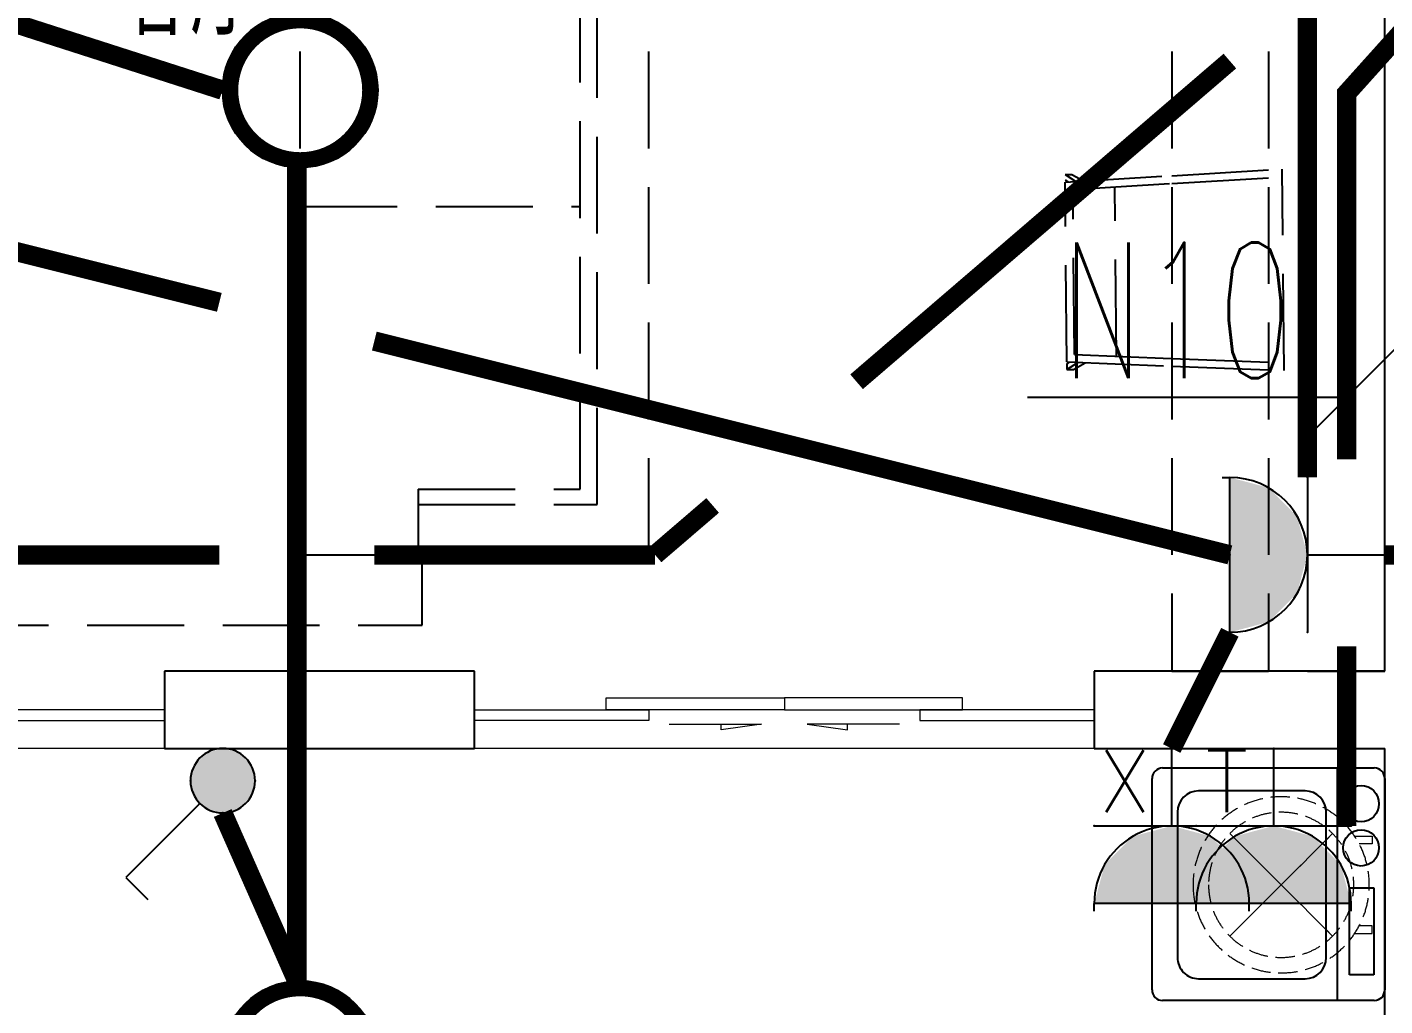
# Model space of a CAD drawing. Extents: x 3753737 to 4713801, y -857380 to 24339.
# Drawn here: x 4643144 to 4646649, y -736711 to -734183 of the extents above; entities that cross this region are included whole.
import ezdxf
from ezdxf.enums import TextEntityAlignment as Align

# ---------------------------------------------------------------- set-up
doc = ezdxf.new("R2010")
doc.units = 0
doc.header["$LTSCALE"] = 1000
doc.header["$MEASUREMENT"] = 0
doc.linetypes.add('$1$DASH', pattern=[0.35, 0.25, -0.1])
doc.linetypes.add('A户型$0$DASH', pattern=[0.35, 0.25, -0.1])
doc.layers.get('0').update_dxf_attribs({"linetype": 'CONTINUOUS'})
for name, color, linetype in [('!!电气', 1, 'CONTINUOUS'), ('5fur', 175, 'CONTINUOUS'), ('DIM-照明', 7, 'CONTINUOUS'), ('EQUIP-插座', 3, 'CONTINUOUS'), ('EQUIP-照明', 3, 'CONTINUOUS'), ('LVTRY', 252, 'CONTINUOUS'), ('TEL_TEXT', 7, 'CONTINUOUS'), ('WALL', 252, 'CONTINUOUS'), ('WIRE-照明', 2, 'CONTINUOUS')]:
    doc.layers.add(name, color=color, linetype=linetype)
for name, color, linetype, lineweight in [('PUB_TEXT', 7, 'CONTINUOUS', 20), ('WINDOW', 146, 'CONTINUOUS', 20), ('平面-空调预留孔', 252, 'CONTINUOUS', 15), ('粉刷', 251, 'CONTINUOUS', 9)]:
    doc.layers.add(name, color=color, linetype=linetype, lineweight=lineweight)
doc.styles.add('_TEL_DIM', font='SIMPLEX', dxfattribs={"width": 0.8, "height": 3.5, "bigfont": 'HZTXT'})
doc.styles.get("Standard").update_dxf_attribs({"font": 'gbenor.shx', "bigfont": 'gbcbig.shx'})

# ---------------------------------------------------------------- blocks, each defined once
blk = doc.blocks.new('RECTANG')
for p, q in [((1, 1), (0, 1)), ((0, 1), (0, 0)), ((1, 0), (1, 1)), ((0, 0), (1, 0))]:
    blk.add_line(p, q)
blk = doc.blocks.new('洗衣机')
at = {"layer": 'LVTRY'}
for p, q in [((3791567.4, 243472.1), (3791021, 243472.1)), ((3791116.5, 243472.1), (3791116.5, 242871.5)), ((3790993.7, 243444.5), (3790993.7, 242899.1)), ((3791594.6, 242899.1), (3791594.6, 243444.5)), ((3791199, 243412.7), (3791474.9, 243412.7)), ((3791145.1, 242982.5), (3791145.1, 243358)), ((3791528.8, 243358), (3791528.8, 242982.5)), ((3791474.9, 242927.8), (3791199, 242927.8)), ((3791021, 242871.5), (3791567.4, 242871.5))]:
    blk.add_line(p, q, dxfattribs=at)
at = {"layer": 'LVTRY', "extrusion": (0, 0, -1)}
for centre, major_axis, start_param, end_param in [((3791021, 243444.5), (0, 27.6), -1.570796, 0), ((3791567.4, 243444.5), (0, 27.6), 0, 1.570796), ((3791055.1, 243379.8), (0, 46.9), 3.141593, 9.424778), ((3791199, 243358), (0, 54.7), 4.712389, 6.283185), ((3791474.9, 243358), (0, 54.7), 0, 1.570796), ((3791055.1, 243265.7), (0, 46.9), 3.141593, 9.424778), ((3791199, 242982.5), (0, 54.7), 3.141593, 4.712389), ((3791474.9, 242982.5), (0, 54.7), 1.570796, 3.141593), ((3791021, 242899.1), (0, 27.6), 3.141593, 4.712389), ((3791567.4, 242899.1), (0, 27.6), 1.570796, 3.141593)]:
    blk.add_ellipse(centre, major_axis=major_axis, ratio=0.986385, start_param=start_param, end_param=end_param, dxfattribs=at)
at = {"layer": 'LVTRY', "xscale": 63.25620569481588, "yscale": 224.5369532744355, "zscale": 64.12934308941763, "rotation": 180}
blk.add_blockref('RECTANG', (3791085.2, 243162.4), dxfattribs=at)
blk = doc.blocks.new('dnfhfn')
at = {"color": 252, "linetype": '$1$DASH', "ltscale": 0.2}
for p, q in [((101.9, 462.7, 0), (121.9, 462.7, 0)), ((101.9, 417.2, 0), (101.9, 462.7, 0)), ((121.9, 462.7, 0), (121.9, 429, 0)), ((353.1, 462.7, 0), (333.1, 462.7, 0)), ((333.1, 462.7, 0), (333.1, 429, 0)), ((353.1, 417.2, 0), (353.1, 462.7, 0))]:
    blk.add_line(p, q, dxfattribs=at)
at = {"color": 252, "linetype": '$1$DASH', "ltscale": 0.2, "elevation": 0}
for points in [[(94.9, 360.1), (94.9, 360.1), (360.1, 94.9), (360.1, 94.9)], [(360.1, 360.1), (94.9, 94.9), (94.9, 94.9), (360.1, 360.1)]]:
    blk.add_lwpolyline(points, close=True, dxfattribs=at)
at = {"color": 252, "linetype": '$1$DASH', "ltscale": 0.2}
for radius in [227.5, 187.5]:
    blk.add_circle((227.5, 227.5, 0), radius, dxfattribs=at)
blk = doc.blocks.new('FGDGDGRDGRRD')
at = {"layer": '5fur', "color": 252, "linetype": 'A户型$0$DASH'}
for p, q in [((425734.9, 363758.3), (425734.9, 366458.3)), ((426457.1, 363928.3), (426457.1, 366458.3)), ((427984.8, 366458.3), (427984.8, 363458.3)), ((428234.8, 366458.3), (428234.8, 363458.3)), ((428534.8, 363458.3), (428534.8, 366458.3)), ((426501.6, 363888.3), (426501.6, 365558.3)), ((426634.9, 363758.3), (426634.9, 365558.3)), ((427709.2, 364740.6), (427726.5, 364740.7)), ((427709.2, 364740.6), (427737.5, 364722.9)), ((427709.3, 364727), (427716.2, 364721.7)), ((427709.4, 364721.3), (427984.8, 364737.6)), ((427726.5, 364740.7), (427756.5, 364724.1)), ((427984.8, 364737.6), (428269.5, 364754.5)), ((427984.8, 364717.6), (428269.7, 364734.4)), ((428274.6, 364234.3), (428269.5, 364754.5)), ((427713.9, 364256.6), (427709.4, 364721.3)), ((427729.6, 364702.4), (427984.8, 364717.6)), ((427733.7, 364275.8), (427729.6, 364702.4)), ((427842.2, 364271.5), (427837.9, 364708.9)), ((425734.9, 364658.3), (426457.1, 364658.3)), ((427733.7, 364275.8), (427984.8, 364265.8)), ((427713.9, 364256.6), (427984.8, 364245.8)), ((427714, 364250.9), (427720.8, 364256.3)), ((427714, 364250.9), (427714.1, 364237.3)), ((427714.1, 364237.3), (427742, 364255.4)), ((427714.1, 364237.3), (427731.4, 364237.4)), ((427731.4, 364237.4), (427761.1, 364254.7)), ((427984.8, 364265.8), (428274.4, 364254.4)), ((427984.8, 364245.8), (428274.6, 364234.3)), ((426039.6, 363928.3), (426457.1, 363928.3)), ((426039.6, 363928.3), (426039.6, 363758.3)), ((426039.6, 363888.3), (426501.6, 363888.3)), ((425734.9, 363758.3), (426634.9, 363758.3)), ((426049.7, 363577.1), (426049.7, 363758.3)), ((423434.8, 363577.1), (426049.7, 363577.1)), ((427984.8, 363458.3), (428534.8, 363458.3))]:
    blk.add_line(p, q, dxfattribs=at)
blk = doc.blocks.new('$DorLib2D$00000138')
at = {"color": 0, "linetype": 'Continuous'}
for p, q in [((-0.2875, 0), (-0.2875, 0.1538)), ((-0.2875, 0.1538), (0, 0.1538)), ((0, 0.1538), (0, 0)), ((0.2875, 0.1538), (0, 0.1538)), ((0.2875, 0), (0.2875, 0.1538)), ((-0.5, -0.1399), (-0.5, 0)), ((-0.5, 0), (-0.2188, 0)), ((0, 0), (-0.2875, 0)), ((-0.2188, 0), (-0.2188, -0.1399)), ((0, 0), (0.2875, 0)), ((0.2188, 0), (0.2188, -0.1399)), ((0.5, 0), (0.2188, 0)), ((0.5, 0), (0.5, -0.1946)), ((0.5, -0.1399), (0.5, 0)), ((-0.2188, -0.1399), (-0.5, -0.1399)), ((0.2188, -0.1399), (0.5, -0.1399)), ((-0.1857, -0.186), (-0.037, -0.186)), ((-0.037, -0.186), (-0.1019, -0.2583)), ((-0.1019, -0.2583), (-0.1019, -0.186)), ((0.1857, -0.186), (0.037, -0.186)), ((0.037, -0.186), (0.1019, -0.2583)), ((0.1019, -0.2583), (0.1019, -0.186))]:
    blk.add_line(p, q, dxfattribs=at)
blk = doc.blocks.new('A$C1C403CBE')
at = {"layer": 'WALL', "color": 252}
for p, q in [((9200, 1900), (9200, 4900)), ((6849.9, 1900), (6050, 1900)), ((6050, 1900), (6050, 1700)), ((6849.9, 1700), (6849.9, 1900)), ((9200, 1900), (8449.9, 1900)), ((8449.9, 1900), (8449.9, 1700)), ((6050, 1700), (6849.9, 1700)), ((8449.9, 1700), (9200, 1700)), ((9200, 700), (9200, 1700))]:
    blk.add_line(p, q, dxfattribs=at)
at = {"layer": 'WINDOW', "color": 252}
for p, q in [((6050, 1700), (3950, 1700)), ((8449.9, 1700), (6849.9, 1700))]:
    blk.add_line(p, q, dxfattribs=at)
blk.add_blockref('FGDGDGRDGRRD', (-419334.8, -361558.3))
at = {"layer": 'WINDOW', "color": 252, "yscale": -200, "rotation": 179.9999999989443}
for p, xscale, zscale in [((5000, 1800), 2100, 2100), ((7649.9, 1800), 1600, 1600)]:
    blk.add_blockref('$DorLib2D$00000138', p, dxfattribs=dict(at, xscale=xscale, zscale=zscale))
at = {"layer": '平面-空调预留孔', "color": 252, "xscale": -1, "rotation": 270}
blk.add_blockref('dnfhfn', (8704.9, 1120.3, 0), dxfattribs=at)
at = {"layer": '粉刷', "color": 252, "xscale": -1}
blk.add_blockref('洗衣机', (3800193.7, -241822.4), dxfattribs=at)
at = {"layer": 'PUB_TEXT', "color": 252}
blk.add_text('客厅', height=236.31, dxfattribs=at).set_placement((5945, 3542.5))
blk = doc.blocks.new('$equip$00001150')
at = {"const_width": 0.1}
blk.add_lwpolyline([(-0.45, 0, 1), (0.45, 0, 1)], format="xyb", close=True, dxfattribs=at)
blk.add_circle((0, 0), 0.5)
at = {"flags": 9}
blk.add_attdef('A', (0, 0), '', height=0.00002, dxfattribs=at)
blk = doc.blocks.new('$equip$00001237')
for p, q in [((-0.5, 1.05), (-0.5, 1)), ((-0.5, 1), (0.5, 1)), ((0.5, 1.05), (0.5, 1)), ((0.5, 0.5), (-0.5, 0.5)), ((0, 0.5), (0, 0))]:
    blk.add_line(p, q)
blk.add_arc((0, 1), 0.5, 180, 0)
for p in [(0, 1), (-0.5, 0.5), (0.5, 0.5), (0, 0)]:
    blk.add_point(p)
for points in [[(0.433, 0.75), (-0.433, 0.75), (0.5, 1), (-0.5, 1)], [(0.25, 0.567), (-0.25, 0.567), (0.433, 0.75), (-0.433, 0.75)], [(0, 0.5), (0, 0.5), (0.25, 0.567), (-0.25, 0.567)]]:
    blk.add_solid(points)
at = {"flags": 9}
blk.add_attdef('A', (0, 0), '', height=0.00002, dxfattribs=at)
blk = doc.blocks.new('$equip$00001962')
for p, q in [((0.1473, 0.3556), (0.625, 0.8333)), ((0.625, 0.8333), (0.7664, 0.6919))]:
    blk.add_line(p, q)
blk.add_circle((0, 0.2083), 0.2083)
for p in [(0, 0.4167), (-0.2083, 0.2083), (0.2083, 0.2083), (0, 0)]:
    blk.add_point(p)
for points in [[(-0.1042, 0.3888), (0.1042, 0.3888), (-0.1804, 0.3125), (0.1804, 0.3125)], [(0, 0.4167), (0, 0.4167), (-0.1042, 0.3888), (0.1042, 0.3888)], [(-0.1804, 0.3125), (0.1804, 0.3125), (-0.2083, 0.2083), (0.2083, 0.2083)], [(-0.1804, 0.1042), (0.1804, 0.1042), (-0.2083, 0.2083), (0.2083, 0.2083)], [(-0.1042, 0.0279), (0.1042, 0.0279), (-0.1804, 0.1042), (0.1804, 0.1042)], [(0, 0), (0, 0), (-0.1042, 0.0279), (0.1042, 0.0279)]]:
    blk.add_solid(points)
at = {"layer": 'TEL_TEXT', "style": '_TEL_DIM', "flags": 1}
blk.add_attdef('A', text='', height=0.00002, dxfattribs=at).set_placement((0, 0), align=Align.MIDDLE_CENTER)
blk = doc.blocks.new('$equip$00001764')
for p, q in [((-0.5, 1.05), (-0.5, 1)), ((-0.5, 1), (0.5, 1)), ((0.5, 1.05), (0.5, 1)), ((0.5, 0.5), (-0.5, 0.5)), ((0, 0.5), (0, 0))]:
    blk.add_line(p, q)
blk.add_arc((0, 1), 0.5, 180, 0)
for p in [(-0.5, 0.5), (0.5, 0.5), (0, 0)]:
    blk.add_point(p)
for points in [[(0.433, 0.75), (-0.433, 0.75), (0.5, 1), (-0.5, 1)], [(0.25, 0.567), (-0.25, 0.567), (0.433, 0.75), (-0.433, 0.75)], [(0, 0.5), (0, 0.5), (0.25, 0.567), (-0.25, 0.567)]]:
    blk.add_solid(points)
at = {"color": 7, "style": '_TEL_DIM'}
blk.add_attdef('$TEXT$', text='', height=0.4, dxfattribs=at).set_placement((0.3031, 0.211), align=Align.MIDDLE_CENTER)
at = {"color": 7, "style": '_TEL_DIM', "flags": 1}
blk.add_attdef('A', text='', height=0.00002, dxfattribs=at).set_placement((0, 0), align=Align.MIDDLE_CENTER)

msp = doc.modelspace()

# ---------------------------------------------------------------- linework, layer by layer
at = {"layer": 'DIM-照明'}
msp.add_line((4646673.9, -735016.2), (4646426.4, -735263.7), dxfattribs=at)
for points in [[(4646213.4, -735140), (4645726.5, -735140)], [(4646550.2, -735140), (4646213.4, -735140)]]:
    msp.add_lwpolyline(points, dxfattribs=at)
at = {"layer": 'WIRE-照明', "linetype": 'Continuous', "const_width": 50}
for points in [[(4646448.6, -735346.5), (4646448.6, -733346.5)], [(4646550.2, -735299.5), (4646550.2, -734354.3), (4647354.6, -733458)], [(4645284.9, -735099.4), (4646248.6, -734271.1)], [(4641448.6, -734346.6), (4643639.9, -734894.3)], [(4643839.9, -734546.3), (4643839.9, -734538.3)], [(4643839.9, -736646.7), (4643839.9, -734546.3)], [(4644039.9, -734994.3), (4646248.6, -735546.5)], [(4644764.7, -735546.5), (4644913.3, -735418.8)], [(4641448.6, -735546.5), (4643639.9, -735546.5)], [(4644039.9, -735546.5), (4644764.7, -735546.5)], [(4646648.6, -735546.5), (4646848.6, -735546.5)], [(4646098.5, -736046.5), (4646248.6, -735746.5)], [(4646550.2, -736246.5), (4646550.2, -735782.7)], [(4643648.6, -736213.1), (4643839.9, -736646.7)]]:
    msp.add_lwpolyline(points, dxfattribs=at)
msp.add_lwpolyline([(4643648.6, -734346.5, 0.119431), (4640647.9, -733981.4, 0.119431)], format="xyb", dxfattribs=at)

# ---------------------------------------------------------------- block references
at = {"layer": '!!电气'}
msp.add_blockref('A$C1C403CBE', (4637448.6, -737746.5), dxfattribs=at)
at = {"layer": 'EQUIP-插座', "color": 2, "xscale": 400, "yscale": 400, "zscale": 400, "rotation": 90}
msp.add_blockref('$equip$00001237', (4646648.6, -735546.5), dxfattribs=at)
at = {"layer": 'EQUIP-插座'}
ref = msp.add_blockref('$equip$00001764', (4646098.5, -736046.5), dxfattribs=dict(at, xscale=400, yscale=400, zscale=400, rotation=179.9999999989256))
ref.add_attrib('$TEXT$', 'X', dxfattribs={"layer": '0', "color": 7, "height": 160, "style": '_TEL_DIM'}).set_placement((4645977.3, -736130.9), align=Align.MIDDLE_CENTER)
ref = msp.add_blockref('$equip$00001764', (4646361.7, -736046.5), dxfattribs=dict(at, xscale=400, yscale=400, zscale=400, rotation=179.9999999989256))
ref.add_attrib('$TEXT$', 'T', dxfattribs={"layer": '0', "color": 7, "height": 160, "style": '_TEL_DIM'}).set_placement((4646240.5, -736130.9), align=Align.MIDDLE_CENTER)
at = {"layer": 'EQUIP-照明', "color": 2, "xscale": 400, "yscale": 400, "zscale": 400}
for p in [(4643848.6, -734346.5), (4643848.6, -736846.5)]:
    msp.add_blockref('$equip$00001150', p, dxfattribs=at)
at = {"layer": 'EQUIP-照明', "color": 1, "xscale": -400, "yscale": 400, "zscale": 400, "rotation": 90}
msp.add_blockref('$equip$00001962', (4643732, -736129.8), dxfattribs=at)

# ---------------------------------------------------------------- texts
at = {"layer": 'DIM-照明', "color": 7, "style": '_TEL_DIM', "width": 0.64}
msp.add_text('N10', height=350, dxfattribs=at).set_placement((4645814, -735090))

doc.saveas('drawing.dxf')
